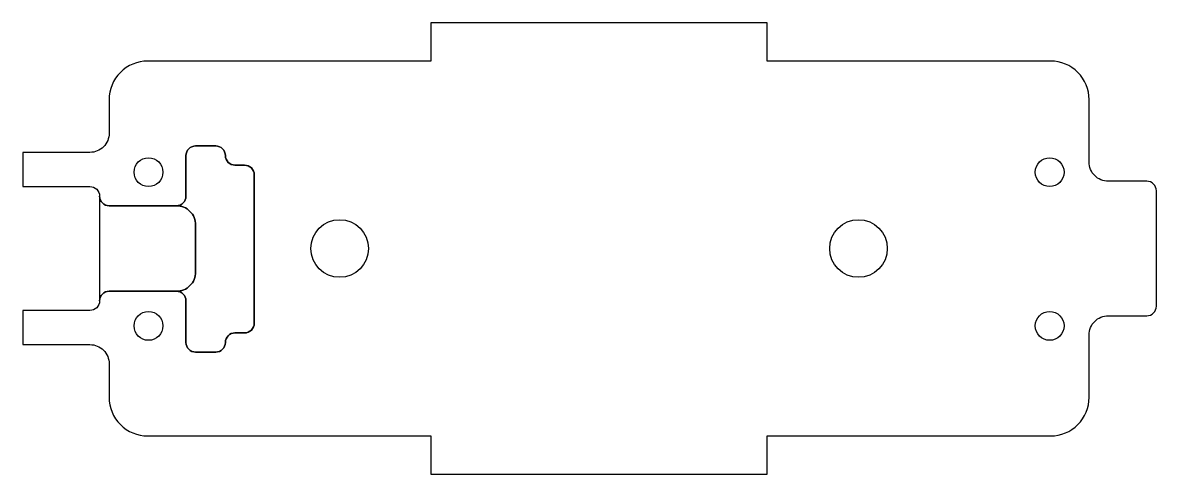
# Model space of a CAD drawing. Header units: inches. Extents: x -2.36 to 2.28, y -0.93 to 0.93.
import ezdxf

# ---------------------------------------------------------------- set-up
doc = ezdxf.new("R2010")
doc.units = ezdxf.units.IN
doc.layers.get('0').update_dxf_attribs({"linetype": 'CONTINUOUS'})

msp = doc.modelspace()

# ---------------------------------------------------------------- linework, layer by layer
for points in [[(-2.3622, 0.2539), (-2.0866, 0.2539, -0.414214), (-2.0472, 0.2146, 0.414214), (-2.0079, 0.1752), (-1.7323, 0.1752, 0.414214), (-1.6929, 0.2146), (-1.6929, 0.3807, -0.414214), (-1.6535, 0.4201), (-1.5709, 0.4201, -0.414214), (-1.5315, 0.3807, 0.414214), (-1.4921, 0.3414), (-1.4528, 0.3414, -0.414214), (-1.4134, 0.302), (-1.4134, -0.3063, -0.414214), (-1.4528, -0.3456), (-1.4921, -0.3456, 0.414214), (-1.5315, -0.385, -0.414214), (-1.5709, -0.4244), (-1.6535, -0.4244, -0.414214), (-1.6929, -0.385), (-1.6929, -0.2146, 0.414214), (-1.7323, -0.1752), (-2.0079, -0.1752, 0.414214), (-2.0472, -0.2146, -0.414214), (-2.0866, -0.2539), (-2.3622, -0.2539), (-2.3622, -0.3937), (-2.0866, -0.3937, -0.414214), (-2.0079, -0.4724), (-2.0079, -0.6102, 0.414214), (-1.8504, -0.7677), (-0.689, -0.7677), (-0.689, -0.9252), (0.689, -0.9252), (0.689, -0.7677), (1.8504, -0.7677, 0.414214), (2.0079, -0.6102), (2.0079, -0.3543, -0.414214), (2.0866, -0.2756), (2.2441, -0.2756, 0.414214), (2.2835, -0.2362), (2.2835, 0.2362, 0.414214), (2.2441, 0.2756), (2.0866, 0.2756, -0.414214), (2.0079, 0.3543), (2.0079, 0.6102, 0.414214), (1.8504, 0.7677), (0.689, 0.7677), (0.689, 0.9252), (-0.689, 0.9252), (-0.689, 0.7677), (-1.8504, 0.7677, 0.414214), (-2.0079, 0.6102), (-2.0079, 0.4724, -0.414214), (-2.0866, 0.3937), (-2.3622, 0.3937)], [(-1.6929, -0.385, 0.414214), (-1.6535, -0.4244), (-1.5709, -0.4244, 0.414214), (-1.5315, -0.385, -0.414214), (-1.4921, -0.3456), (-1.4528, -0.3456, 0.414214), (-1.4134, -0.3063), (-1.4134, 0.302, 0.414214), (-1.4528, 0.3414), (-1.4921, 0.3414, -0.414214), (-1.5315, 0.3807, 0.414214), (-1.5709, 0.4201), (-1.6535, 0.4201, 0.414214), (-1.6929, 0.3807), (-1.6929, 0.2146, -0.414214), (-1.7323, 0.1752, -0.414214), (-1.6535, 0.0965), (-1.6535, -0.0965, -0.414214), (-1.7323, -0.1752, -0.414214), (-1.6929, -0.2146)], [(-1.7323, 0.1752), (-2.0079, 0.1752, -0.414214), (-2.0472, 0.2146), (-2.0472, -0.2146, -0.414214), (-2.0079, -0.1752), (-1.7323, -0.1752, 0.414214), (-1.6535, -0.0965), (-1.6535, 0.0965, 0.414214)]]:
    msp.add_lwpolyline(points, format="xyb", close=True)
for centre, radius in [((-1.8465, 0.3128), 0.0591), ((1.8465, 0.3128), 0.0591), ((-1.063, 0), 0.1181), ((1.063, 0), 0.1181), ((-1.8465, -0.3171), 0.0591), ((1.8465, -0.3171), 0.0591)]:
    msp.add_circle(centre, radius)

doc.saveas('drawing.dxf')
